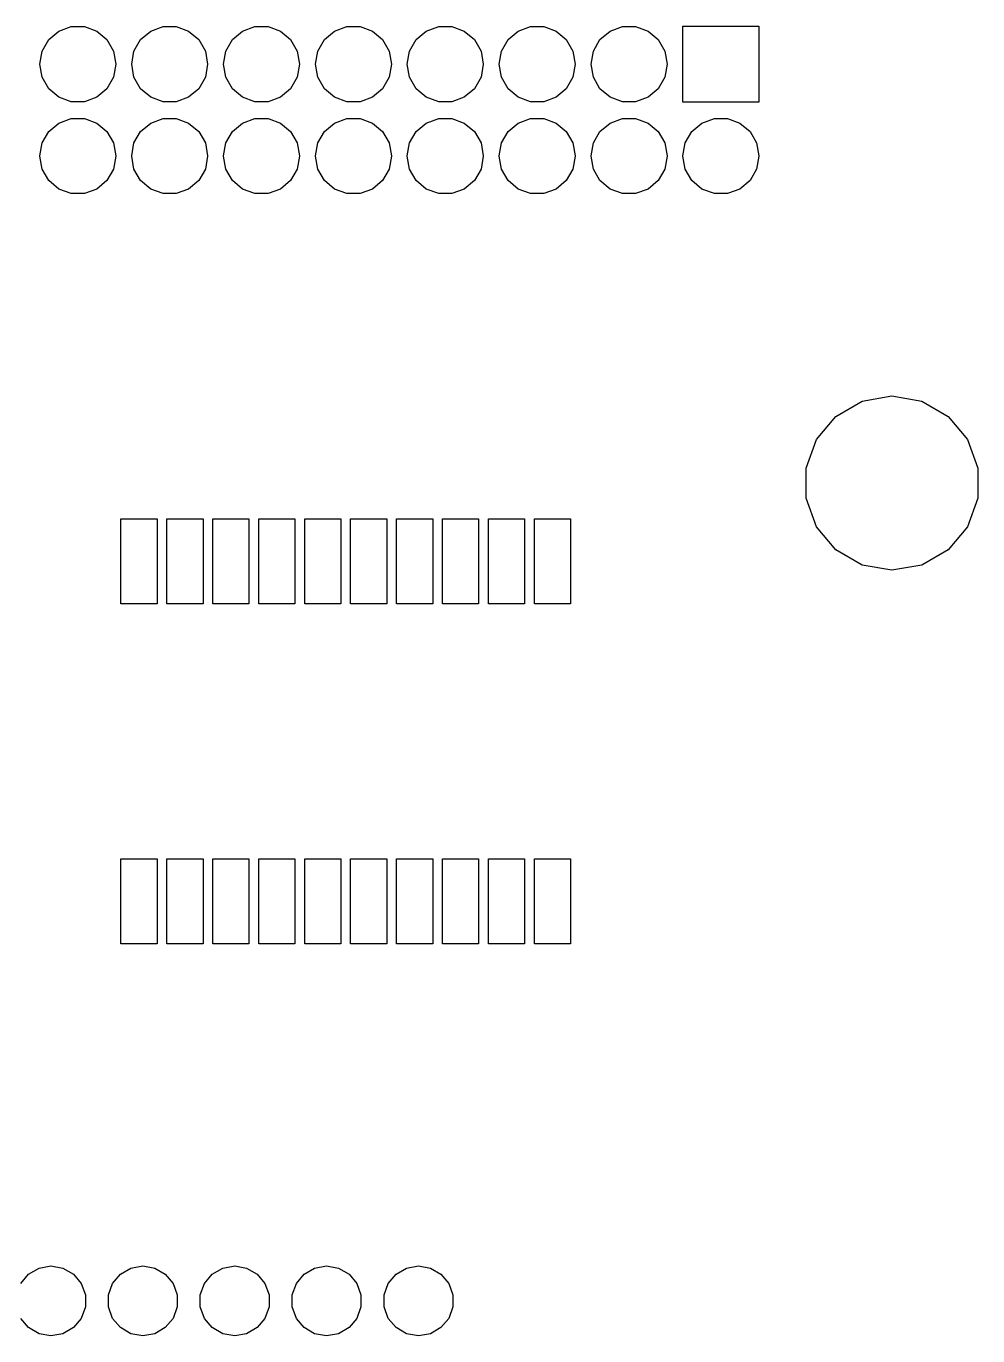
# Model space of a CAD drawing. Extents: x 116.9 to 212.7, y -133.4 to -54.7.
# Drawn here: x 186.37 to 212.67, y -90.88 to -54.68 of the extents above; entities that cross this region are included whole.
import ezdxf

# ---------------------------------------------------------------- set-up
doc = ezdxf.new("R2010")
doc.units = 0
doc.header["$MEASUREMENT"] = 0
doc.layers.add('BLACK', color=7, linetype='CONTINUOUS')

msp = doc.modelspace()

# ---------------------------------------------------------------- linework, layer by layer
at = {"layer": 'Black'}
for p, q in [((186.988, -55.0487), (187.267, -54.8143)), ((187.267, -54.8143), (187.61, -54.6895)), ((187.61, -54.6895), (187.974, -54.6895)), ((187.974, -54.6895), (188.317, -54.8143)), ((188.317, -54.8143), (188.596, -55.0487)), ((189.528, -55.0487), (189.807, -54.8143)), ((189.807, -54.8143), (190.15, -54.6895)), ((190.15, -54.6895), (190.514, -54.6895)), ((190.514, -54.6895), (190.857, -54.8143)), ((190.857, -54.8143), (191.136, -55.0487)), ((192.068, -55.0487), (192.347, -54.8143)), ((192.347, -54.8143), (192.69, -54.6895)), ((192.69, -54.6895), (193.054, -54.6895)), ((193.054, -54.6895), (193.397, -54.8143)), ((193.397, -54.8143), (193.676, -55.0487)), ((194.608, -55.0487), (194.887, -54.8143)), ((194.887, -54.8143), (195.23, -54.6895)), ((195.23, -54.6895), (195.594, -54.6895)), ((195.594, -54.6895), (195.937, -54.8143)), ((195.937, -54.8143), (196.216, -55.0487)), ((197.148, -55.0487), (197.427, -54.8143)), ((197.427, -54.8143), (197.77, -54.6895)), ((197.77, -54.6895), (198.134, -54.6895)), ((198.134, -54.6895), (198.477, -54.8143)), ((198.477, -54.8143), (198.756, -55.0487)), ((199.688, -55.0487), (199.967, -54.8143)), ((199.967, -54.8143), (200.31, -54.6895)), ((200.31, -54.6895), (200.674, -54.6895)), ((200.674, -54.6895), (201.017, -54.8143)), ((201.017, -54.8143), (201.296, -55.0487)), ((202.228, -55.0487), (202.507, -54.8143)), ((202.507, -54.8143), (202.85, -54.6895)), ((202.85, -54.6895), (203.214, -54.6895)), ((203.214, -54.6895), (203.557, -54.8143)), ((203.557, -54.8143), (203.836, -55.0487)), ((204.522, -56.7776), (204.522, -54.6776)), ((204.522, -54.6776), (206.622, -54.6776)), ((206.622, -54.6776), (206.622, -56.7776)), ((186.742, -55.7236), (186.805, -55.3645)), ((186.805, -55.3645), (186.988, -55.0487)), ((188.596, -55.0487), (188.779, -55.3645)), ((188.779, -55.3645), (188.842, -55.7236)), ((189.282, -55.7236), (189.345, -55.3645)), ((189.345, -55.3645), (189.528, -55.0487)), ((191.136, -55.0487), (191.319, -55.3645)), ((191.319, -55.3645), (191.382, -55.7236)), ((191.822, -55.7236), (191.885, -55.3645)), ((191.885, -55.3645), (192.068, -55.0487)), ((193.676, -55.0487), (193.859, -55.3645)), ((193.859, -55.3645), (193.922, -55.7236)), ((194.362, -55.7236), (194.425, -55.3645)), ((194.425, -55.3645), (194.608, -55.0487)), ((196.216, -55.0487), (196.399, -55.3645)), ((196.399, -55.3645), (196.462, -55.7236)), ((196.902, -55.7236), (196.965, -55.3645)), ((196.965, -55.3645), (197.148, -55.0487)), ((198.756, -55.0487), (198.939, -55.3645)), ((198.939, -55.3645), (199.002, -55.7236)), ((199.442, -55.7236), (199.505, -55.3645)), ((199.505, -55.3645), (199.688, -55.0487)), ((201.296, -55.0487), (201.479, -55.3645)), ((201.479, -55.3645), (201.542, -55.7236)), ((201.982, -55.7236), (202.045, -55.3645)), ((202.045, -55.3645), (202.228, -55.0487)), ((203.836, -55.0487), (204.019, -55.3645)), ((204.019, -55.3645), (204.082, -55.7236)), ((186.742, -55.7316), (186.742, -55.7236)), ((186.805, -56.0907), (186.742, -55.7316)), ((188.842, -55.7316), (188.779, -56.0907)), ((188.842, -55.7236), (188.842, -55.7316)), ((189.282, -55.7316), (189.282, -55.7236)), ((189.345, -56.0907), (189.282, -55.7316)), ((191.382, -55.7316), (191.319, -56.0907)), ((191.382, -55.7236), (191.382, -55.7316)), ((191.822, -55.7316), (191.822, -55.7236)), ((191.885, -56.0907), (191.822, -55.7316)), ((193.922, -55.7316), (193.859, -56.0907)), ((193.922, -55.7236), (193.922, -55.7316)), ((194.362, -55.7316), (194.362, -55.7236)), ((194.425, -56.0907), (194.362, -55.7316)), ((196.462, -55.7316), (196.399, -56.0907)), ((196.462, -55.7236), (196.462, -55.7316)), ((196.902, -55.7316), (196.902, -55.7236)), ((196.965, -56.0907), (196.902, -55.7316)), ((199.002, -55.7316), (198.939, -56.0907)), ((199.002, -55.7236), (199.002, -55.7316)), ((199.442, -55.7316), (199.442, -55.7236)), ((199.505, -56.0907), (199.442, -55.7316)), ((201.542, -55.7316), (201.479, -56.0907)), ((201.542, -55.7236), (201.542, -55.7316)), ((201.982, -55.7316), (201.982, -55.7236)), ((202.045, -56.0907), (201.982, -55.7316)), ((204.082, -55.7316), (204.019, -56.0907)), ((204.082, -55.7236), (204.082, -55.7316)), ((186.988, -56.4065), (186.805, -56.0907)), ((188.779, -56.0907), (188.596, -56.4065)), ((189.528, -56.4065), (189.345, -56.0907)), ((191.319, -56.0907), (191.136, -56.4065)), ((192.068, -56.4065), (191.885, -56.0907)), ((193.859, -56.0907), (193.676, -56.4065)), ((194.608, -56.4065), (194.425, -56.0907)), ((196.399, -56.0907), (196.216, -56.4065)), ((197.148, -56.4065), (196.965, -56.0907)), ((198.939, -56.0907), (198.756, -56.4065)), ((199.688, -56.4065), (199.505, -56.0907)), ((201.479, -56.0907), (201.296, -56.4065)), ((202.228, -56.4065), (202.045, -56.0907)), ((204.019, -56.0907), (203.836, -56.4065)), ((187.267, -56.6409), (186.988, -56.4065)), ((188.596, -56.4065), (188.317, -56.6409)), ((189.807, -56.6409), (189.528, -56.4065)), ((191.136, -56.4065), (190.857, -56.6409)), ((192.347, -56.6409), (192.068, -56.4065)), ((193.676, -56.4065), (193.397, -56.6409)), ((194.887, -56.6409), (194.608, -56.4065)), ((196.216, -56.4065), (195.937, -56.6409)), ((197.427, -56.6409), (197.148, -56.4065)), ((198.756, -56.4065), (198.477, -56.6409)), ((199.967, -56.6409), (199.688, -56.4065)), ((201.296, -56.4065), (201.017, -56.6409)), ((202.507, -56.6409), (202.228, -56.4065)), ((203.836, -56.4065), (203.557, -56.6409)), ((187.61, -56.7657), (187.267, -56.6409)), ((187.974, -56.7657), (187.61, -56.7657)), ((188.317, -56.6409), (187.974, -56.7657)), ((190.15, -56.7657), (189.807, -56.6409)), ((190.514, -56.7657), (190.15, -56.7657)), ((190.857, -56.6409), (190.514, -56.7657)), ((192.69, -56.7657), (192.347, -56.6409)), ((193.054, -56.7657), (192.69, -56.7657)), ((193.397, -56.6409), (193.054, -56.7657)), ((195.23, -56.7657), (194.887, -56.6409)), ((195.594, -56.7657), (195.23, -56.7657)), ((195.937, -56.6409), (195.594, -56.7657)), ((197.77, -56.7657), (197.427, -56.6409)), ((198.134, -56.7657), (197.77, -56.7657)), ((198.477, -56.6409), (198.134, -56.7657)), ((200.31, -56.7657), (199.967, -56.6409)), ((200.674, -56.7657), (200.31, -56.7657)), ((201.017, -56.6409), (200.674, -56.7657)), ((202.85, -56.7657), (202.507, -56.6409)), ((203.214, -56.7657), (202.85, -56.7657)), ((203.557, -56.6409), (203.214, -56.7657)), ((206.622, -56.7776), (204.522, -56.7776)), ((186.988, -57.5887), (187.267, -57.3543)), ((187.267, -57.3543), (187.61, -57.2295)), ((187.61, -57.2295), (187.974, -57.2295)), ((187.974, -57.2295), (188.317, -57.3543)), ((188.317, -57.3543), (188.596, -57.5887)), ((189.528, -57.5887), (189.807, -57.3543)), ((189.807, -57.3543), (190.15, -57.2295)), ((190.15, -57.2295), (190.514, -57.2295)), ((190.514, -57.2295), (190.857, -57.3543)), ((190.857, -57.3543), (191.136, -57.5887)), ((192.068, -57.5887), (192.347, -57.3543)), ((192.347, -57.3543), (192.69, -57.2295)), ((192.69, -57.2295), (193.054, -57.2295)), ((193.054, -57.2295), (193.397, -57.3543)), ((193.397, -57.3543), (193.676, -57.5887)), ((194.608, -57.5887), (194.887, -57.3543)), ((194.887, -57.3543), (195.23, -57.2295)), ((195.23, -57.2295), (195.594, -57.2295)), ((195.594, -57.2295), (195.937, -57.3543)), ((195.937, -57.3543), (196.216, -57.5887)), ((197.148, -57.5887), (197.427, -57.3543)), ((197.427, -57.3543), (197.77, -57.2295)), ((197.77, -57.2295), (198.134, -57.2295)), ((198.134, -57.2295), (198.477, -57.3543)), ((198.477, -57.3543), (198.756, -57.5887)), ((199.688, -57.5887), (199.967, -57.3543)), ((199.967, -57.3543), (200.31, -57.2295)), ((200.31, -57.2295), (200.674, -57.2295)), ((200.674, -57.2295), (201.017, -57.3543)), ((201.017, -57.3543), (201.296, -57.5887)), ((202.228, -57.5887), (202.507, -57.3543)), ((202.507, -57.3543), (202.85, -57.2295)), ((202.85, -57.2295), (203.214, -57.2295)), ((203.214, -57.2295), (203.557, -57.3543)), ((203.557, -57.3543), (203.836, -57.5887)), ((204.768, -57.5887), (205.047, -57.3543)), ((205.047, -57.3543), (205.39, -57.2295)), ((205.39, -57.2295), (205.754, -57.2295)), ((205.754, -57.2295), (206.097, -57.3543)), ((206.097, -57.3543), (206.376, -57.5887)), ((186.742, -58.2636), (186.805, -57.9045)), ((186.805, -57.9045), (186.988, -57.5887)), ((188.596, -57.5887), (188.779, -57.9045)), ((188.779, -57.9045), (188.842, -58.2636)), ((189.282, -58.2636), (189.345, -57.9045)), ((189.345, -57.9045), (189.528, -57.5887)), ((191.136, -57.5887), (191.319, -57.9045)), ((191.319, -57.9045), (191.382, -58.2636)), ((191.822, -58.2636), (191.885, -57.9045)), ((191.885, -57.9045), (192.068, -57.5887)), ((193.676, -57.5887), (193.859, -57.9045)), ((193.859, -57.9045), (193.922, -58.2636)), ((194.362, -58.2636), (194.425, -57.9045)), ((194.425, -57.9045), (194.608, -57.5887)), ((196.216, -57.5887), (196.399, -57.9045)), ((196.399, -57.9045), (196.462, -58.2636)), ((196.902, -58.2636), (196.965, -57.9045)), ((196.965, -57.9045), (197.148, -57.5887)), ((198.756, -57.5887), (198.939, -57.9045)), ((198.939, -57.9045), (199.002, -58.2636)), ((199.442, -58.2636), (199.505, -57.9045)), ((199.505, -57.9045), (199.688, -57.5887)), ((201.296, -57.5887), (201.479, -57.9045)), ((201.479, -57.9045), (201.542, -58.2636)), ((201.982, -58.2636), (202.045, -57.9045)), ((202.045, -57.9045), (202.228, -57.5887)), ((203.836, -57.5887), (204.019, -57.9045)), ((204.019, -57.9045), (204.082, -58.2636)), ((204.522, -58.2636), (204.585, -57.9045)), ((204.585, -57.9045), (204.768, -57.5887)), ((206.376, -57.5887), (206.559, -57.9045)), ((206.559, -57.9045), (206.622, -58.2636)), ((186.742, -58.2716), (186.742, -58.2636)), ((186.805, -58.6307), (186.742, -58.2716)), ((188.842, -58.2716), (188.779, -58.6307)), ((188.842, -58.2636), (188.842, -58.2716)), ((189.282, -58.2716), (189.282, -58.2636)), ((189.345, -58.6307), (189.282, -58.2716)), ((191.382, -58.2716), (191.319, -58.6307)), ((191.382, -58.2636), (191.382, -58.2716)), ((191.822, -58.2716), (191.822, -58.2636)), ((191.885, -58.6307), (191.822, -58.2716)), ((193.922, -58.2716), (193.859, -58.6307)), ((193.922, -58.2636), (193.922, -58.2716)), ((194.362, -58.2716), (194.362, -58.2636)), ((194.425, -58.6307), (194.362, -58.2716)), ((196.462, -58.2716), (196.399, -58.6307)), ((196.462, -58.2636), (196.462, -58.2716)), ((196.902, -58.2716), (196.902, -58.2636)), ((196.965, -58.6307), (196.902, -58.2716)), ((199.002, -58.2716), (198.939, -58.6307)), ((199.002, -58.2636), (199.002, -58.2716)), ((199.442, -58.2716), (199.442, -58.2636)), ((199.505, -58.6307), (199.442, -58.2716)), ((201.542, -58.2716), (201.479, -58.6307)), ((201.542, -58.2636), (201.542, -58.2716)), ((201.982, -58.2716), (201.982, -58.2636)), ((202.045, -58.6307), (201.982, -58.2716)), ((204.082, -58.2716), (204.019, -58.6307)), ((204.082, -58.2636), (204.082, -58.2716)), ((204.522, -58.2716), (204.522, -58.2636)), ((204.585, -58.6307), (204.522, -58.2716)), ((206.622, -58.2716), (206.559, -58.6307)), ((206.622, -58.2636), (206.622, -58.2716)), ((186.988, -58.9465), (186.805, -58.6307)), ((188.779, -58.6307), (188.596, -58.9465)), ((189.528, -58.9465), (189.345, -58.6307)), ((191.319, -58.6307), (191.136, -58.9465)), ((192.068, -58.9465), (191.885, -58.6307)), ((193.859, -58.6307), (193.676, -58.9465)), ((194.608, -58.9465), (194.425, -58.6307)), ((196.399, -58.6307), (196.216, -58.9465)), ((197.148, -58.9465), (196.965, -58.6307)), ((198.939, -58.6307), (198.756, -58.9465)), ((199.688, -58.9465), (199.505, -58.6307)), ((201.479, -58.6307), (201.296, -58.9465)), ((202.228, -58.9465), (202.045, -58.6307)), ((204.019, -58.6307), (203.836, -58.9465)), ((204.768, -58.9465), (204.585, -58.6307)), ((206.559, -58.6307), (206.376, -58.9465)), ((187.267, -59.1809), (186.988, -58.9465)), ((188.596, -58.9465), (188.317, -59.1809)), ((189.807, -59.1809), (189.528, -58.9465)), ((191.136, -58.9465), (190.857, -59.1809)), ((192.347, -59.1809), (192.068, -58.9465)), ((193.676, -58.9465), (193.397, -59.1809)), ((194.887, -59.1809), (194.608, -58.9465)), ((196.216, -58.9465), (195.937, -59.1809)), ((197.427, -59.1809), (197.148, -58.9465)), ((198.756, -58.9465), (198.477, -59.1809)), ((199.967, -59.1809), (199.688, -58.9465)), ((201.296, -58.9465), (201.017, -59.1809)), ((202.507, -59.1809), (202.228, -58.9465)), ((203.836, -58.9465), (203.557, -59.1809)), ((205.047, -59.1809), (204.768, -58.9465)), ((206.376, -58.9465), (206.097, -59.1809)), ((187.61, -59.3057), (187.267, -59.1809)), ((187.974, -59.3057), (187.61, -59.3057)), ((188.317, -59.1809), (187.974, -59.3057)), ((190.15, -59.3057), (189.807, -59.1809)), ((190.514, -59.3057), (190.15, -59.3057)), ((190.857, -59.1809), (190.514, -59.3057)), ((192.69, -59.3057), (192.347, -59.1809)), ((193.054, -59.3057), (192.69, -59.3057)), ((193.397, -59.1809), (193.054, -59.3057)), ((195.23, -59.3057), (194.887, -59.1809)), ((195.594, -59.3057), (195.23, -59.3057)), ((195.937, -59.1809), (195.594, -59.3057)), ((197.77, -59.3057), (197.427, -59.1809)), ((198.134, -59.3057), (197.77, -59.3057)), ((198.477, -59.1809), (198.134, -59.3057)), ((200.31, -59.3057), (199.967, -59.1809)), ((200.674, -59.3057), (200.31, -59.3057)), ((201.017, -59.1809), (200.674, -59.3057)), ((202.85, -59.3057), (202.507, -59.1809)), ((203.214, -59.3057), (202.85, -59.3057)), ((203.557, -59.1809), (203.214, -59.3057)), ((205.39, -59.3057), (205.047, -59.1809)), ((205.754, -59.3057), (205.39, -59.3057)), ((206.097, -59.1809), (205.754, -59.3057)), ((208.751, -65.4645), (209.476, -65.0461)), ((209.476, -65.0461), (210.3, -64.9008)), ((210.3, -64.9008), (211.124, -65.0461)), ((211.124, -65.0461), (211.849, -65.4645)), ((208.214, -66.1054), (208.751, -65.4645)), ((211.849, -65.4645), (212.386, -66.1054)), ((207.927, -66.8917), (208.214, -66.1054)), ((212.386, -66.1054), (212.673, -66.8917)), ((207.927, -67.7283), (207.927, -66.8917)), ((212.673, -66.8917), (212.673, -67.7283)), ((208.214, -68.5146), (207.927, -67.7283)), ((212.673, -67.7283), (212.386, -68.5146)), ((188.984, -70.643), (188.984, -68.293)), ((188.984, -68.293), (189.984, -68.293)), ((189.984, -68.293), (189.984, -70.643)), ((190.254, -70.643), (190.254, -68.293)), ((190.254, -68.293), (191.254, -68.293)), ((191.254, -68.293), (191.254, -70.643)), ((191.524, -70.643), (191.524, -68.293)), ((191.524, -68.293), (192.524, -68.293)), ((192.524, -68.293), (192.524, -70.643)), ((192.794, -70.643), (192.794, -68.293)), ((192.794, -68.293), (193.794, -68.293)), ((193.794, -68.293), (193.794, -70.643)), ((194.064, -70.643), (194.064, -68.293)), ((194.064, -68.293), (195.064, -68.293)), ((195.064, -68.293), (195.064, -70.643)), ((195.334, -70.643), (195.334, -68.293)), ((195.334, -68.293), (196.334, -68.293)), ((196.334, -68.293), (196.334, -70.643)), ((196.604, -70.643), (196.604, -68.293)), ((196.604, -68.293), (197.604, -68.293)), ((197.604, -68.293), (197.604, -70.643)), ((197.874, -70.643), (197.874, -68.293)), ((197.874, -68.293), (198.874, -68.293)), ((198.874, -68.293), (198.874, -70.643)), ((199.144, -70.643), (199.144, -68.293)), ((199.144, -68.293), (200.144, -68.293)), ((200.144, -68.293), (200.144, -70.643)), ((200.414, -70.643), (200.414, -68.293)), ((200.414, -68.293), (201.414, -68.293)), ((201.414, -68.293), (201.414, -70.643)), ((208.751, -69.1555), (208.214, -68.5146)), ((212.386, -68.5146), (211.849, -69.1555)), ((209.476, -69.5739), (208.751, -69.1555)), ((211.849, -69.1555), (211.124, -69.5739)), ((210.3, -69.7192), (209.476, -69.5739)), ((211.124, -69.5739), (210.3, -69.7192)), ((189.984, -70.643), (188.984, -70.643)), ((191.254, -70.643), (190.254, -70.643)), ((192.524, -70.643), (191.524, -70.643)), ((193.794, -70.643), (192.794, -70.643)), ((195.064, -70.643), (194.064, -70.643)), ((196.334, -70.643), (195.334, -70.643)), ((197.604, -70.643), (196.604, -70.643)), ((198.874, -70.643), (197.874, -70.643)), ((200.144, -70.643), (199.144, -70.643)), ((201.414, -70.643), (200.414, -70.643)), ((188.984, -80.043), (188.984, -77.693)), ((188.984, -77.693), (189.984, -77.693)), ((189.984, -77.693), (189.984, -80.043)), ((190.254, -80.043), (190.254, -77.693)), ((190.254, -77.693), (191.254, -77.693)), ((191.254, -77.693), (191.254, -80.043)), ((191.524, -80.043), (191.524, -77.693)), ((191.524, -77.693), (192.524, -77.693)), ((192.524, -77.693), (192.524, -80.043)), ((192.794, -80.043), (192.794, -77.693)), ((192.794, -77.693), (193.794, -77.693)), ((193.794, -77.693), (193.794, -80.043)), ((194.064, -80.043), (194.064, -77.693)), ((194.064, -77.693), (195.064, -77.693)), ((195.064, -77.693), (195.064, -80.043)), ((195.334, -80.043), (195.334, -77.693)), ((195.334, -77.693), (196.334, -77.693)), ((196.334, -77.693), (196.334, -80.043)), ((196.604, -80.043), (196.604, -77.693)), ((196.604, -77.693), (197.604, -77.693)), ((197.604, -77.693), (197.604, -80.043)), ((197.874, -80.043), (197.874, -77.693)), ((197.874, -77.693), (198.874, -77.693)), ((198.874, -77.693), (198.874, -80.043)), ((199.144, -80.043), (199.144, -77.693)), ((199.144, -77.693), (200.144, -77.693)), ((200.144, -77.693), (200.144, -80.043)), ((200.414, -80.043), (200.414, -77.693)), ((200.414, -77.693), (201.414, -77.693)), ((201.414, -77.693), (201.414, -80.043)), ((189.984, -80.043), (188.984, -80.043)), ((191.254, -80.043), (190.254, -80.043)), ((192.524, -80.043), (191.524, -80.043)), ((193.794, -80.043), (192.794, -80.043)), ((195.064, -80.043), (194.064, -80.043)), ((196.334, -80.043), (195.334, -80.043)), ((197.604, -80.043), (196.604, -80.043)), ((198.874, -80.043), (197.874, -80.043)), ((200.144, -80.043), (199.144, -80.043)), ((201.414, -80.043), (200.414, -80.043)), ((186.429, -89.1762), (186.72, -89.0086)), ((186.72, -89.0086), (187.05, -88.9503)), ((187.05, -88.9503), (187.38, -89.0086)), ((187.38, -89.0086), (187.671, -89.1762)), ((188.969, -89.1762), (189.26, -89.0086)), ((189.26, -89.0086), (189.59, -88.9503)), ((189.59, -88.9503), (189.92, -89.0086)), ((189.92, -89.0086), (190.211, -89.1762)), ((191.509, -89.1762), (191.8, -89.0086)), ((191.8, -89.0086), (192.13, -88.9503)), ((192.13, -88.9503), (192.46, -89.0086)), ((192.46, -89.0086), (192.751, -89.1762)), ((194.049, -89.1762), (194.34, -89.0086)), ((194.34, -89.0086), (194.67, -88.9503)), ((194.67, -88.9503), (195, -89.0086)), ((195, -89.0086), (195.291, -89.1762)), ((196.589, -89.1762), (196.88, -89.0086)), ((196.88, -89.0086), (197.21, -88.9503)), ((197.21, -88.9503), (197.54, -89.0086)), ((197.54, -89.0086), (197.831, -89.1762)), ((186.214, -89.4332), (186.429, -89.1762)), ((187.671, -89.1762), (187.886, -89.4332)), ((188.754, -89.4332), (188.969, -89.1762)), ((190.211, -89.1762), (190.426, -89.4332)), ((191.294, -89.4332), (191.509, -89.1762)), ((192.751, -89.1762), (192.966, -89.4332)), ((193.834, -89.4332), (194.049, -89.1762)), ((195.291, -89.1762), (195.506, -89.4332)), ((196.374, -89.4332), (196.589, -89.1762)), ((197.831, -89.1762), (198.046, -89.4332)), ((187.886, -89.4332), (188.001, -89.7483)), ((188.001, -89.7483), (188.001, -90.0837)), ((188.639, -89.7483), (188.754, -89.4332)), ((188.639, -90.0837), (188.639, -89.7483)), ((190.426, -89.4332), (190.541, -89.7483)), ((190.541, -89.7483), (190.541, -90.0837)), ((191.179, -89.7483), (191.294, -89.4332)), ((191.179, -90.0837), (191.179, -89.7483)), ((192.966, -89.4332), (193.081, -89.7483)), ((193.081, -89.7483), (193.081, -90.0837)), ((193.719, -89.7483), (193.834, -89.4332)), ((193.719, -90.0837), (193.719, -89.7483)), ((195.506, -89.4332), (195.621, -89.7483)), ((195.621, -89.7483), (195.621, -90.0837)), ((196.259, -89.7483), (196.374, -89.4332)), ((196.259, -90.0837), (196.259, -89.7483)), ((198.046, -89.4332), (198.161, -89.7483)), ((198.161, -89.7483), (198.161, -90.0837)), ((188.001, -90.0837), (187.886, -90.3988)), ((188.754, -90.3988), (188.639, -90.0837)), ((190.541, -90.0837), (190.426, -90.3988)), ((191.294, -90.3988), (191.179, -90.0837)), ((193.081, -90.0837), (192.966, -90.3988)), ((193.834, -90.3988), (193.719, -90.0837)), ((195.621, -90.0837), (195.506, -90.3988)), ((196.374, -90.3988), (196.259, -90.0837)), ((198.161, -90.0837), (198.046, -90.3988)), ((186.429, -90.6557), (186.214, -90.3988)), ((187.886, -90.3988), (187.671, -90.6557)), ((188.969, -90.6557), (188.754, -90.3988)), ((190.426, -90.3988), (190.211, -90.6557)), ((191.509, -90.6557), (191.294, -90.3988)), ((192.966, -90.3988), (192.751, -90.6557)), ((194.049, -90.6557), (193.834, -90.3988)), ((195.506, -90.3988), (195.291, -90.6557)), ((196.589, -90.6557), (196.374, -90.3988)), ((198.046, -90.3988), (197.831, -90.6557)), ((186.72, -90.8234), (186.429, -90.6557)), ((187.05, -90.8817), (186.72, -90.8234)), ((187.38, -90.8234), (187.05, -90.8817)), ((187.671, -90.6557), (187.38, -90.8234)), ((189.26, -90.8234), (188.969, -90.6557)), ((189.59, -90.8817), (189.26, -90.8234)), ((189.92, -90.8234), (189.59, -90.8817)), ((190.211, -90.6557), (189.92, -90.8234)), ((191.8, -90.8234), (191.509, -90.6557)), ((192.13, -90.8817), (191.8, -90.8234)), ((192.46, -90.8234), (192.13, -90.8817)), ((192.751, -90.6557), (192.46, -90.8234)), ((194.34, -90.8234), (194.049, -90.6557)), ((194.67, -90.8817), (194.34, -90.8234)), ((195, -90.8234), (194.67, -90.8817)), ((195.291, -90.6557), (195, -90.8234)), ((196.88, -90.8234), (196.589, -90.6557)), ((197.21, -90.8817), (196.88, -90.8234)), ((197.54, -90.8234), (197.21, -90.8817)), ((197.831, -90.6557), (197.54, -90.8234))]:
    msp.add_line(p, q, dxfattribs=at)

doc.saveas('drawing.dxf')
